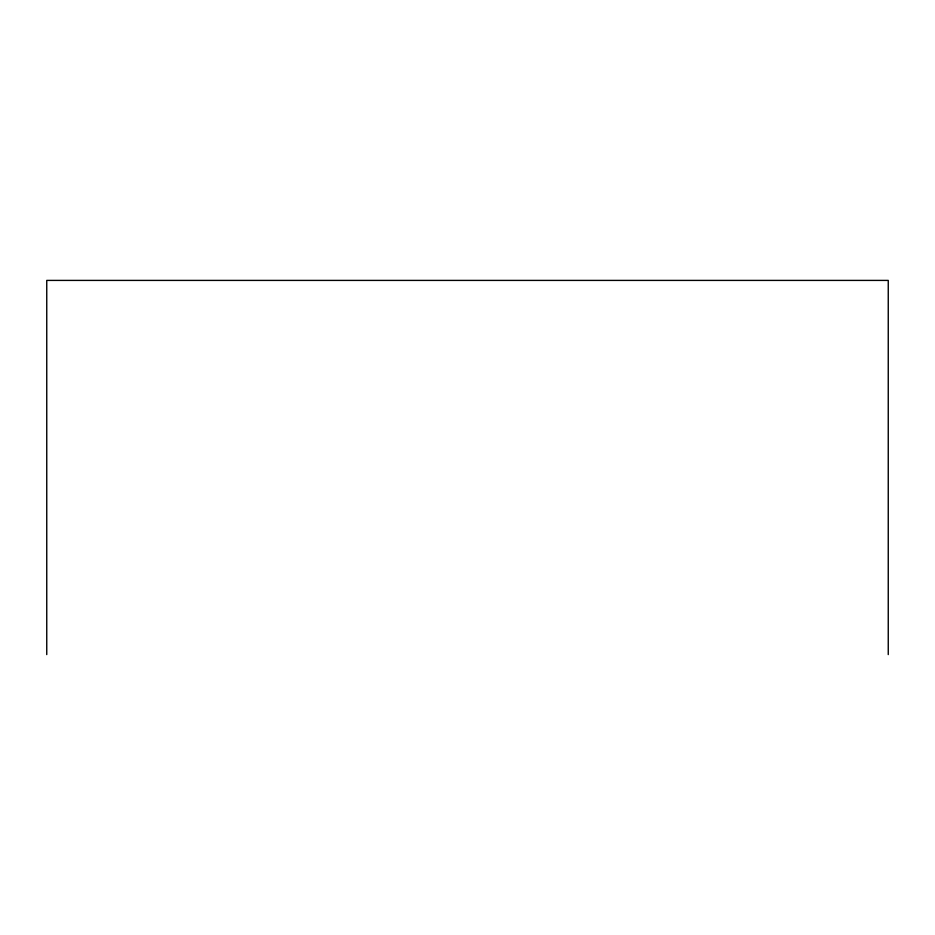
<?xml version="1.0" encoding="UTF-8"?>
<svg xmlns="http://www.w3.org/2000/svg" width="935" height="935" viewBox="0 0 935 935"><rect width="100%" height="100%" fill="white"/><g stroke="black" fill="none" stroke-linecap="round" stroke-linejoin="round"><path stroke-width="1.4" d="M888.25 654.594L888.25 280.406L46.75 280.406L46.75 654.594"/></g></svg>
